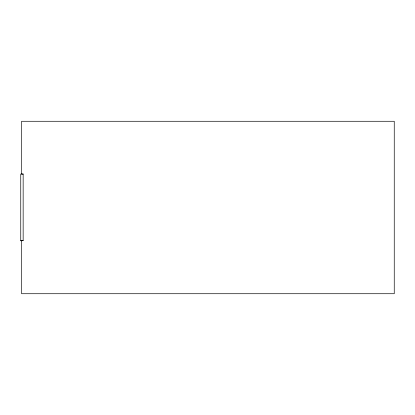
<?xml version="1.0" encoding="UTF-8"?>
<svg xmlns="http://www.w3.org/2000/svg" width="415" height="415" viewBox="0 0 415 415"><rect width="100%" height="100%" fill="white"/><g stroke="black" fill="none" stroke-linecap="round" stroke-linejoin="round"><path stroke-width="0.62" d="M20.75 240.601L23.152 240.601M21.606 174.072L23.152 174.061L23.152 240.607L21.606 240.617M22.005 240.778L20.75 240.778L20.75 174.056L23.152 174.056M21.606 173.792L21.606 121.279L394.25 121.279L394.25 293.721L21.606 293.721L21.606 240.56"/></g></svg>
